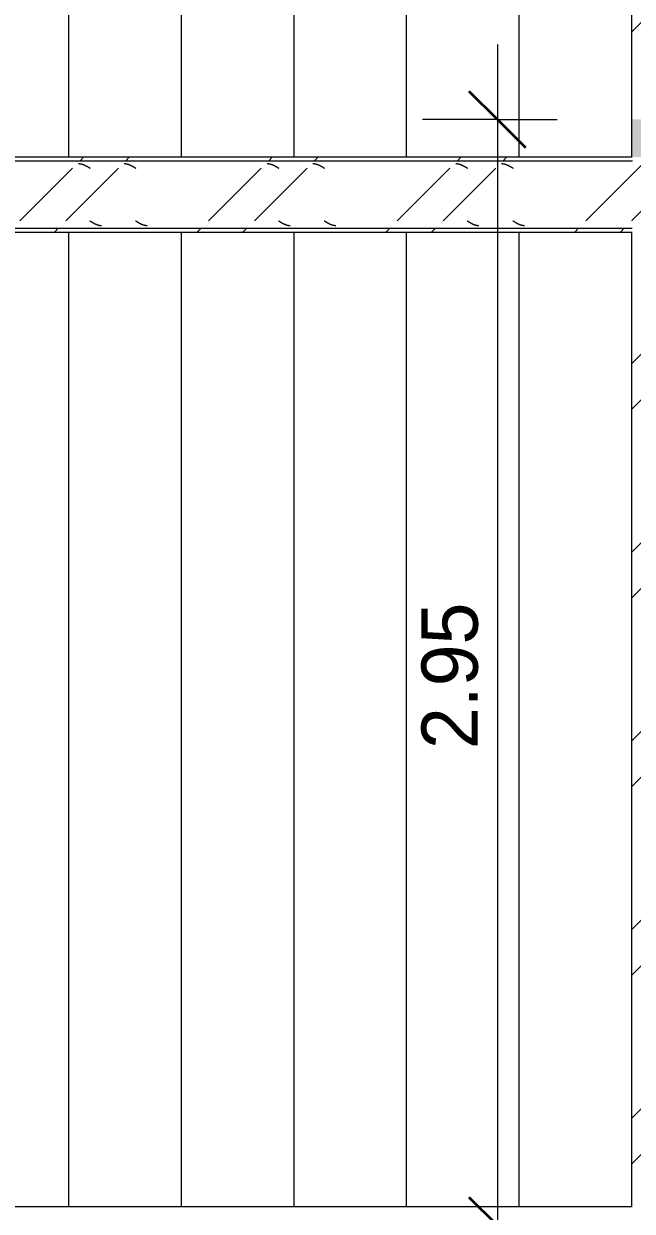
# Model space of a CAD drawing. Header units: centimetres. Extents: x 710 to 12582, y -437 to 1921.
# Drawn here: x 9842.8 to 10005, y 97.8 to 414.4 of the extents above; entities that cross this region are included whole.
import ezdxf

# ---------------------------------------------------------------- set-up
doc = ezdxf.new("R2010")
doc.units = ezdxf.units.CM
for name, color, linetype, lineweight in [('A-ANNO-DIMS', 7, 'Continuous', 9), ('A-ANNO-DIMS-100', 7, 'Continuous', 9), ('A-FLOR-PATT', 7, 'Continuous', 35), ('A-WALL', 7, 'Continuous', 9), ('A-WALL-PATT', 7, 'Continuous', 35), ('S-BEAM', 7, 'Continuous', 9), ('S-COLS', 7, 'Continuous', 9)]:
    doc.layers.add(name, color=color, linetype=linetype, lineweight=lineweight)
doc.styles.add('Century Gothic_1', font='GOTHIC.TTF', dxfattribs={"height": 15})
doc.dimstyles.new('FCA_N_Cotas_E100', dxfattribs={"dimscale": 30.48, "dimtxt": 15.662524, "dimasz": 0.492126, "dimexe": 0.656168, "dimexo": 0.656168, "dimgap": 0.032808, "dimtad": 1, "dimlfac": 0.01, "dimrnd": 0.01, "dimzin": 0, "dimdsep": 46, "dimtxsty": 'Century Gothic_1', "dimblk1": 'OBLIQUE', "dimblk2": 'OBLIQUE', "dimsah": 1, "dimcen": 0.09, "dimdle": 0.656168, "dimazin": 2, "dimtfac": 1, "dimtdec": 4, "dimtix": 1, "dimtmove": 0, "dimatfit": 3, "dimfxl": 1, "dimtvp": 1, "dimtolj": 1, "dimtzin": 0, "dimarcsym": 2})
pattern_1 = [(45, (-4995.467, 712), (-25.14472, 25.14472), []), (45, (-4995.467, 750.1), (-25.14472, 25.14472), [])]

# ---------------------------------------------------------------- blocks, each defined once
blk = doc.blocks.new('UC-Perfil universal-Pilar - 200 x 200-1745402-Sección 5')
at = {"layer": 'S-COLS', "true_color": 0xc0c0c0}
h = blk.add_hatch(dxfattribs=at)
h.set_pattern_fill('FP_11', color=9, style=0, pattern_type=2)
h.set_pattern_definition(pattern_1)
h.paths.add_polyline_path([(-9805.3, 94), (-9805.3, 378.86), (-9810.3, 378.86), (-9810.3, 377.86), (-9812.82, 377.86), (-9814.22, 377.28), (-9814.8, 375.88), (-9814.8, 361.84), (-9814.22, 360.44), (-9812.82, 359.86), (-9810.3, 359.86), (-9810.3, 358.86), (-9820.3, 358.86), (-9820.3, 359.86), (-9817.78, 359.86), (-9816.38, 360.44), (-9815.8, 361.84), (-9815.8, 375.88), (-9816.38, 377.28), (-9817.78, 377.86), (-9820.3, 377.86), (-9820.3, 378.86), (-9825.3, 378.86), (-9825.3, 94)])
h.paths.add_polyline_path([(-9805.3, 388.86), (-9805.3, 882.3), (-9825.3, 882.3), (-9825.3, 388.86), (-9815.92, 388.86)])
h.paths.add_polyline_path([(-9825.3, 910.84), (-9805.3, 910.84), (-9805.3, 933.53), (-9825.3, 933.53)])
blk = doc.blocks.new('FP_21-Sección 5')
at = {"layer": 'S-BEAM', "color": 9, "true_color": 0xc0c0c0}
for p, q in [((-9972.88, 377.11), (-9972.83, 377.11)), ((-9972.83, 377.11), (-9972.78, 377.1)), ((-9972.78, 377.1), (-9972.73, 377.1)), ((-9972.73, 377.1), (-9972.68, 377.1)), ((-9972.68, 377.1), (-9972.64, 377.09)), ((-9972.64, 377.09), (-9972.59, 377.09)), ((-9972.59, 377.09), (-9972.54, 377.08)), ((-9972.54, 377.08), (-9972.49, 377.08)), ((-9972.49, 377.08), (-9972.44, 377.07)), ((-9972.44, 377.07), (-9972.39, 377.06)), ((-9972.39, 377.06), (-9972.34, 377.05)), ((-9972.34, 377.05), (-9972.3, 377.05)), ((-9972.3, 377.05), (-9972.25, 377.04)), ((-9972.25, 377.04), (-9972.2, 377.03)), ((-9972.2, 377.03), (-9972.15, 377.01)), ((-9972.15, 377.01), (-9972.1, 377)), ((-9972.1, 377), (-9972.05, 376.99)), ((-9972.05, 376.99), (-9972, 376.98)), ((-9972, 376.98), (-9971.96, 376.96)), ((-9971.96, 376.96), (-9971.91, 376.95)), ((-9971.91, 376.95), (-9971.86, 376.93)), ((-9971.86, 376.93), (-9971.81, 376.92)), ((-9971.81, 376.92), (-9971.76, 376.9)), ((-9971.76, 376.9), (-9971.71, 376.88)), ((-9971.71, 376.88), (-9971.66, 376.87)), ((-9971.66, 376.87), (-9971.62, 376.85)), ((-9971.62, 376.85), (-9971.57, 376.83)), ((-9971.57, 376.83), (-9971.52, 376.81)), ((-9971.52, 376.81), (-9971.47, 376.79)), ((-9971.47, 376.79), (-9971.42, 376.77)), ((-9971.42, 376.77), (-9971.37, 376.75)), ((-9971.37, 376.75), (-9971.32, 376.73)), ((-9971.32, 376.73), (-9971.28, 376.7)), ((-9971.28, 376.7), (-9971.23, 376.68)), ((-9971.23, 376.68), (-9971.18, 376.66)), ((-9960.69, 377.11), (-9960.64, 377.11)), ((-9960.64, 377.11), (-9960.59, 377.1)), ((-9960.59, 377.1), (-9960.54, 377.1)), ((-9960.54, 377.1), (-9960.5, 377.1)), ((-9960.5, 377.1), (-9960.45, 377.09)), ((-9960.45, 377.09), (-9960.4, 377.09)), ((-9960.4, 377.09), (-9960.35, 377.08)), ((-9960.35, 377.08), (-9960.3, 377.08)), ((-9960.3, 377.08), (-9960.25, 377.07)), ((-9960.25, 377.07), (-9960.2, 377.06)), ((-9960.2, 377.06), (-9960.16, 377.05)), ((-9960.16, 377.05), (-9960.11, 377.05)), ((-9960.11, 377.05), (-9960.06, 377.04)), ((-9960.06, 377.04), (-9960.01, 377.03)), ((-9960.01, 377.03), (-9959.96, 377.01)), ((-9959.96, 377.01), (-9959.91, 377)), ((-9959.91, 377), (-9959.86, 376.99)), ((-9959.86, 376.99), (-9959.82, 376.98)), ((-9959.82, 376.98), (-9959.77, 376.96)), ((-9959.77, 376.96), (-9959.72, 376.95)), ((-9959.72, 376.95), (-9959.67, 376.93)), ((-9959.67, 376.93), (-9959.62, 376.92)), ((-9959.62, 376.92), (-9959.57, 376.9)), ((-9959.57, 376.9), (-9959.52, 376.88)), ((-9959.52, 376.88), (-9959.47, 376.87)), ((-9959.47, 376.87), (-9959.43, 376.85)), ((-9959.43, 376.85), (-9959.38, 376.83)), ((-9959.38, 376.83), (-9959.33, 376.81)), ((-9959.33, 376.81), (-9959.28, 376.79)), ((-9959.28, 376.79), (-9959.23, 376.77)), ((-9959.23, 376.77), (-9959.18, 376.75)), ((-9959.18, 376.75), (-9959.13, 376.73)), ((-9959.13, 376.73), (-9959.09, 376.7)), ((-9959.09, 376.7), (-9959.04, 376.68)), ((-9959.04, 376.68), (-9958.99, 376.66)), ((-9922.59, 377.11), (-9922.54, 377.11)), ((-9922.54, 377.11), (-9922.49, 377.1)), ((-9922.49, 377.1), (-9922.44, 377.1)), ((-9922.44, 377.1), (-9922.4, 377.1)), ((-9922.4, 377.1), (-9922.35, 377.09)), ((-9922.35, 377.09), (-9922.3, 377.09)), ((-9922.3, 377.09), (-9922.25, 377.08)), ((-9922.25, 377.08), (-9922.2, 377.08)), ((-9922.2, 377.08), (-9922.15, 377.07)), ((-9922.15, 377.07), (-9922.1, 377.06)), ((-9922.1, 377.06), (-9922.06, 377.05)), ((-9922.06, 377.05), (-9922.01, 377.05)), ((-9922.01, 377.05), (-9921.96, 377.04)), ((-9921.96, 377.04), (-9921.91, 377.03)), ((-9921.91, 377.03), (-9921.86, 377.01)), ((-9921.86, 377.01), (-9921.81, 377)), ((-9921.81, 377), (-9921.76, 376.99)), ((-9921.76, 376.99), (-9921.72, 376.98)), ((-9921.72, 376.98), (-9921.67, 376.96)), ((-9921.67, 376.96), (-9921.62, 376.95)), ((-9921.62, 376.95), (-9921.57, 376.93)), ((-9921.57, 376.93), (-9921.52, 376.92)), ((-9921.52, 376.92), (-9921.47, 376.9)), ((-9921.47, 376.9), (-9921.42, 376.88)), ((-9921.42, 376.88), (-9921.37, 376.87)), ((-9921.37, 376.87), (-9921.33, 376.85)), ((-9921.33, 376.85), (-9921.28, 376.83)), ((-9921.28, 376.83), (-9921.23, 376.81)), ((-9921.23, 376.81), (-9921.18, 376.79)), ((-9921.18, 376.79), (-9921.13, 376.77)), ((-9921.13, 376.77), (-9921.08, 376.75)), ((-9921.08, 376.75), (-9921.03, 376.73)), ((-9921.03, 376.73), (-9920.99, 376.7)), ((-9920.99, 376.7), (-9920.94, 376.68)), ((-9920.94, 376.68), (-9920.89, 376.66)), ((-9910.4, 377.11), (-9910.35, 377.11)), ((-9910.35, 377.11), (-9910.3, 377.1)), ((-9910.3, 377.1), (-9910.25, 377.1)), ((-9910.25, 377.1), (-9910.21, 377.1)), ((-9910.21, 377.1), (-9910.16, 377.09)), ((-9910.16, 377.09), (-9910.11, 377.09)), ((-9910.11, 377.09), (-9910.06, 377.08)), ((-9910.06, 377.08), (-9910.01, 377.08)), ((-9910.01, 377.08), (-9909.96, 377.07)), ((-9909.96, 377.07), (-9909.91, 377.06)), ((-9909.91, 377.06), (-9909.87, 377.05)), ((-9909.87, 377.05), (-9909.82, 377.05)), ((-9909.82, 377.05), (-9909.77, 377.04)), ((-9909.77, 377.04), (-9909.72, 377.03)), ((-9909.72, 377.03), (-9909.67, 377.01)), ((-9909.67, 377.01), (-9909.62, 377)), ((-9909.62, 377), (-9909.57, 376.99)), ((-9909.57, 376.99), (-9909.53, 376.98)), ((-9909.53, 376.98), (-9909.48, 376.96)), ((-9909.48, 376.96), (-9909.43, 376.95)), ((-9909.43, 376.95), (-9909.38, 376.93)), ((-9909.38, 376.93), (-9909.33, 376.92)), ((-9909.33, 376.92), (-9909.28, 376.9)), ((-9909.28, 376.9), (-9909.23, 376.88)), ((-9909.23, 376.88), (-9909.19, 376.87)), ((-9909.19, 376.87), (-9909.14, 376.85)), ((-9909.14, 376.85), (-9909.09, 376.83)), ((-9909.09, 376.83), (-9909.04, 376.81)), ((-9909.04, 376.81), (-9908.99, 376.79)), ((-9908.99, 376.79), (-9908.94, 376.77)), ((-9908.94, 376.77), (-9908.89, 376.75)), ((-9908.89, 376.75), (-9908.85, 376.73)), ((-9908.85, 376.73), (-9908.8, 376.7)), ((-9908.8, 376.7), (-9908.75, 376.68)), ((-9908.75, 376.68), (-9908.7, 376.66)), ((-9872.3, 377.11), (-9872.25, 377.11)), ((-9872.25, 377.11), (-9872.2, 377.1)), ((-9872.2, 377.1), (-9872.15, 377.1)), ((-9872.15, 377.1), (-9872.11, 377.1)), ((-9872.11, 377.1), (-9872.06, 377.09)), ((-9872.06, 377.09), (-9872.01, 377.09)), ((-9872.01, 377.09), (-9871.96, 377.08)), ((-9871.96, 377.08), (-9871.91, 377.08)), ((-9871.91, 377.08), (-9871.86, 377.07)), ((-9871.86, 377.07), (-9871.81, 377.06)), ((-9871.81, 377.06), (-9871.77, 377.05)), ((-9871.77, 377.05), (-9871.72, 377.05)), ((-9871.72, 377.05), (-9871.67, 377.04)), ((-9871.67, 377.04), (-9871.62, 377.03)), ((-9871.62, 377.03), (-9871.57, 377.01)), ((-9871.57, 377.01), (-9871.52, 377)), ((-9871.52, 377), (-9871.47, 376.99)), ((-9871.47, 376.99), (-9871.43, 376.98)), ((-9871.43, 376.98), (-9871.38, 376.96)), ((-9871.38, 376.96), (-9871.33, 376.95)), ((-9871.33, 376.95), (-9871.28, 376.93)), ((-9871.28, 376.93), (-9871.23, 376.92)), ((-9871.23, 376.92), (-9871.18, 376.9)), ((-9871.18, 376.9), (-9871.13, 376.88)), ((-9871.13, 376.88), (-9871.09, 376.87)), ((-9871.09, 376.87), (-9871.04, 376.85)), ((-9871.04, 376.85), (-9870.99, 376.83)), ((-9870.99, 376.83), (-9870.94, 376.81)), ((-9870.94, 376.81), (-9870.89, 376.79)), ((-9870.89, 376.79), (-9870.84, 376.77)), ((-9870.84, 376.77), (-9870.79, 376.75)), ((-9870.79, 376.75), (-9870.75, 376.73)), ((-9870.75, 376.73), (-9870.7, 376.7)), ((-9870.7, 376.7), (-9870.65, 376.68)), ((-9870.65, 376.68), (-9870.6, 376.66)), ((-9860.11, 377.11), (-9860.06, 377.11)), ((-9860.06, 377.11), (-9860.01, 377.1)), ((-9860.01, 377.1), (-9859.97, 377.1)), ((-9859.97, 377.1), (-9859.92, 377.1)), ((-9859.92, 377.1), (-9859.87, 377.09)), ((-9859.87, 377.09), (-9859.82, 377.09)), ((-9859.82, 377.09), (-9859.77, 377.08)), ((-9859.77, 377.08), (-9859.72, 377.08)), ((-9859.72, 377.08), (-9859.67, 377.07)), ((-9859.67, 377.07), (-9859.62, 377.06)), ((-9859.62, 377.06), (-9859.58, 377.05)), ((-9859.58, 377.05), (-9859.53, 377.05)), ((-9859.53, 377.05), (-9859.48, 377.04)), ((-9859.48, 377.04), (-9859.43, 377.03)), ((-9859.43, 377.03), (-9859.38, 377.01)), ((-9859.38, 377.01), (-9859.33, 377)), ((-9859.33, 377), (-9859.28, 376.99)), ((-9859.28, 376.99), (-9859.24, 376.98)), ((-9859.24, 376.98), (-9859.19, 376.96)), ((-9859.19, 376.96), (-9859.14, 376.95)), ((-9859.14, 376.95), (-9859.09, 376.93)), ((-9859.09, 376.93), (-9859.04, 376.92)), ((-9859.04, 376.92), (-9858.99, 376.9)), ((-9858.99, 376.9), (-9858.94, 376.88)), ((-9858.94, 376.88), (-9858.9, 376.87)), ((-9858.9, 376.87), (-9858.85, 376.85)), ((-9858.85, 376.85), (-9858.8, 376.83)), ((-9858.8, 376.83), (-9858.75, 376.81)), ((-9858.75, 376.81), (-9858.7, 376.79)), ((-9858.7, 376.79), (-9858.65, 376.77)), ((-9858.65, 376.77), (-9858.6, 376.75)), ((-9858.6, 376.75), (-9858.56, 376.73)), ((-9858.56, 376.73), (-9858.51, 376.7)), ((-9858.51, 376.7), (-9858.46, 376.68)), ((-9858.46, 376.68), (-9858.41, 376.66)), ((-9971.18, 376.66), (-9971.13, 376.63)), ((-9971.13, 376.63), (-9971.08, 376.61)), ((-9971.08, 376.61), (-9971.03, 376.59)), ((-9971.03, 376.59), (-9970.98, 376.56)), ((-9970.98, 376.56), (-9970.94, 376.54)), ((-9970.94, 376.54), (-9970.89, 376.51)), ((-9970.89, 376.51), (-9970.84, 376.48)), ((-9970.84, 376.48), (-9970.79, 376.46)), ((-9970.79, 376.46), (-9970.74, 376.43)), ((-9970.74, 376.43), (-9970.69, 376.4)), ((-9970.69, 376.4), (-9970.64, 376.38)), ((-9970.64, 376.38), (-9970.6, 376.35)), ((-9970.6, 376.35), (-9970.55, 376.32)), ((-9970.55, 376.32), (-9970.5, 376.29)), ((-9970.5, 376.29), (-9970.45, 376.26)), ((-9970.45, 376.26), (-9970.4, 376.24)), ((-9970.4, 376.24), (-9970.35, 376.21)), ((-9970.35, 376.21), (-9970.3, 376.18)), ((-9970.3, 376.18), (-9970.26, 376.15)), ((-9970.26, 376.15), (-9970.21, 376.12)), ((-9970.21, 376.12), (-9970.16, 376.09)), ((-9970.16, 376.09), (-9970.11, 376.06)), ((-9970.11, 376.06), (-9970.06, 376.03)), ((-9970.06, 376.03), (-9970.01, 376)), ((-9970.01, 376), (-9969.96, 375.97)), ((-9969.96, 375.97), (-9969.91, 375.94)), ((-9969.91, 375.94), (-9969.87, 375.91)), ((-9969.87, 375.91), (-9969.82, 375.88)), ((-9958.99, 376.66), (-9958.94, 376.63)), ((-9958.94, 376.63), (-9958.89, 376.61)), ((-9958.89, 376.61), (-9958.84, 376.59)), ((-9958.84, 376.59), (-9958.79, 376.56)), ((-9958.79, 376.56), (-9958.75, 376.54)), ((-9958.75, 376.54), (-9958.7, 376.51)), ((-9958.7, 376.51), (-9958.65, 376.48)), ((-9958.65, 376.48), (-9958.6, 376.46)), ((-9958.6, 376.46), (-9958.55, 376.43)), ((-9958.55, 376.43), (-9958.5, 376.4)), ((-9958.5, 376.4), (-9958.45, 376.38)), ((-9958.45, 376.38), (-9958.41, 376.35)), ((-9958.41, 376.35), (-9958.36, 376.32)), ((-9958.36, 376.32), (-9958.31, 376.29)), ((-9958.31, 376.29), (-9958.26, 376.26)), ((-9958.26, 376.26), (-9958.21, 376.24)), ((-9958.21, 376.24), (-9958.16, 376.21)), ((-9958.16, 376.21), (-9958.11, 376.18)), ((-9958.11, 376.18), (-9958.07, 376.15)), ((-9958.07, 376.15), (-9958.02, 376.12)), ((-9958.02, 376.12), (-9957.97, 376.09)), ((-9957.97, 376.09), (-9957.92, 376.06)), ((-9957.92, 376.06), (-9957.87, 376.03)), ((-9957.87, 376.03), (-9957.82, 376)), ((-9957.82, 376), (-9957.77, 375.97)), ((-9957.77, 375.97), (-9957.73, 375.94)), ((-9957.73, 375.94), (-9957.68, 375.91)), ((-9957.68, 375.91), (-9957.63, 375.88)), ((-9920.89, 376.66), (-9920.84, 376.63)), ((-9920.84, 376.63), (-9920.79, 376.61)), ((-9920.79, 376.61), (-9920.74, 376.59)), ((-9920.74, 376.59), (-9920.69, 376.56)), ((-9920.69, 376.56), (-9920.65, 376.54)), ((-9920.65, 376.54), (-9920.6, 376.51)), ((-9920.6, 376.51), (-9920.55, 376.48)), ((-9920.55, 376.48), (-9920.5, 376.46)), ((-9920.5, 376.46), (-9920.45, 376.43)), ((-9920.45, 376.43), (-9920.4, 376.4)), ((-9920.4, 376.4), (-9920.35, 376.38)), ((-9920.35, 376.38), (-9920.31, 376.35)), ((-9920.31, 376.35), (-9920.26, 376.32)), ((-9920.26, 376.32), (-9920.21, 376.29)), ((-9920.21, 376.29), (-9920.16, 376.26)), ((-9920.16, 376.26), (-9920.11, 376.24)), ((-9920.11, 376.24), (-9920.06, 376.21)), ((-9920.06, 376.21), (-9920.01, 376.18)), ((-9920.01, 376.18), (-9919.97, 376.15)), ((-9919.97, 376.15), (-9919.92, 376.12)), ((-9919.92, 376.12), (-9919.87, 376.09)), ((-9919.87, 376.09), (-9919.82, 376.06)), ((-9919.82, 376.06), (-9919.77, 376.03)), ((-9919.77, 376.03), (-9919.72, 376)), ((-9919.72, 376), (-9919.67, 375.97)), ((-9919.67, 375.97), (-9919.63, 375.94)), ((-9919.63, 375.94), (-9919.58, 375.91)), ((-9919.58, 375.91), (-9919.53, 375.88)), ((-9908.7, 376.66), (-9908.65, 376.63)), ((-9908.65, 376.63), (-9908.6, 376.61)), ((-9908.6, 376.61), (-9908.55, 376.59)), ((-9908.55, 376.59), (-9908.51, 376.56)), ((-9908.51, 376.56), (-9908.46, 376.54)), ((-9908.46, 376.54), (-9908.41, 376.51)), ((-9908.41, 376.51), (-9908.36, 376.48)), ((-9908.36, 376.48), (-9908.31, 376.46)), ((-9908.31, 376.46), (-9908.26, 376.43)), ((-9908.26, 376.43), (-9908.21, 376.4)), ((-9908.21, 376.4), (-9908.16, 376.38)), ((-9908.16, 376.38), (-9908.12, 376.35)), ((-9908.12, 376.35), (-9908.07, 376.32)), ((-9908.07, 376.32), (-9908.02, 376.29)), ((-9908.02, 376.29), (-9907.97, 376.26)), ((-9907.97, 376.26), (-9907.92, 376.24)), ((-9907.92, 376.24), (-9907.87, 376.21)), ((-9907.87, 376.21), (-9907.82, 376.18)), ((-9907.82, 376.18), (-9907.78, 376.15)), ((-9907.78, 376.15), (-9907.73, 376.12)), ((-9907.73, 376.12), (-9907.68, 376.09)), ((-9907.68, 376.09), (-9907.63, 376.06)), ((-9907.63, 376.06), (-9907.58, 376.03)), ((-9907.58, 376.03), (-9907.53, 376)), ((-9907.53, 376), (-9907.48, 375.97)), ((-9907.48, 375.97), (-9907.44, 375.94)), ((-9907.44, 375.94), (-9907.39, 375.91)), ((-9907.39, 375.91), (-9907.34, 375.88)), ((-9870.6, 376.66), (-9870.55, 376.63)), ((-9870.55, 376.63), (-9870.5, 376.61)), ((-9870.5, 376.61), (-9870.45, 376.59)), ((-9870.45, 376.59), (-9870.41, 376.56)), ((-9870.41, 376.56), (-9870.36, 376.54)), ((-9870.36, 376.54), (-9870.31, 376.51)), ((-9870.31, 376.51), (-9870.26, 376.48)), ((-9870.26, 376.48), (-9870.21, 376.46)), ((-9870.21, 376.46), (-9870.16, 376.43)), ((-9870.16, 376.43), (-9870.11, 376.4)), ((-9870.11, 376.4), (-9870.06, 376.38)), ((-9870.06, 376.38), (-9870.02, 376.35)), ((-9870.02, 376.35), (-9869.97, 376.32)), ((-9869.97, 376.32), (-9869.92, 376.29)), ((-9869.92, 376.29), (-9869.87, 376.26)), ((-9869.87, 376.26), (-9869.82, 376.24)), ((-9869.82, 376.24), (-9869.77, 376.21)), ((-9869.77, 376.21), (-9869.72, 376.18)), ((-9869.72, 376.18), (-9869.68, 376.15)), ((-9869.68, 376.15), (-9869.63, 376.12)), ((-9869.63, 376.12), (-9869.58, 376.09)), ((-9869.58, 376.09), (-9869.53, 376.06)), ((-9869.53, 376.06), (-9869.48, 376.03)), ((-9869.48, 376.03), (-9869.43, 376)), ((-9869.43, 376), (-9869.38, 375.97)), ((-9869.38, 375.97), (-9869.34, 375.94)), ((-9869.34, 375.94), (-9869.29, 375.91)), ((-9869.29, 375.91), (-9869.24, 375.88)), ((-9858.41, 376.66), (-9858.36, 376.63)), ((-9858.36, 376.63), (-9858.31, 376.61)), ((-9858.31, 376.61), (-9858.26, 376.59)), ((-9858.26, 376.59), (-9858.22, 376.56)), ((-9858.22, 376.56), (-9858.17, 376.54)), ((-9858.17, 376.54), (-9858.12, 376.51)), ((-9858.12, 376.51), (-9858.07, 376.48)), ((-9858.07, 376.48), (-9858.02, 376.46)), ((-9858.02, 376.46), (-9857.97, 376.43)), ((-9857.97, 376.43), (-9857.92, 376.4)), ((-9857.92, 376.4), (-9857.88, 376.38)), ((-9857.88, 376.38), (-9857.83, 376.35)), ((-9857.83, 376.35), (-9857.78, 376.32)), ((-9857.78, 376.32), (-9857.73, 376.29)), ((-9857.73, 376.29), (-9857.68, 376.26)), ((-9857.68, 376.26), (-9857.63, 376.24)), ((-9857.63, 376.24), (-9857.58, 376.21)), ((-9857.58, 376.21), (-9857.54, 376.18)), ((-9857.54, 376.18), (-9857.49, 376.15)), ((-9857.49, 376.15), (-9857.44, 376.12)), ((-9857.44, 376.12), (-9857.39, 376.09)), ((-9857.39, 376.09), (-9857.34, 376.06)), ((-9857.34, 376.06), (-9857.29, 376.03)), ((-9857.29, 376.03), (-9857.24, 376)), ((-9857.24, 376), (-9857.2, 375.97)), ((-9857.2, 375.97), (-9857.15, 375.94)), ((-9857.15, 375.94), (-9857.1, 375.91)), ((-9857.1, 375.91), (-9857.05, 375.88))]:
    blk.add_line(p, q, dxfattribs=at)
blk = doc.blocks.new('FP_22-Sección 5')
at = {"layer": 'S-BEAM', "color": 9, "true_color": 0xc0c0c0}
for p, q in [((-9969.86, 361.84), (-9969.81, 361.81)), ((-9969.81, 361.81), (-9969.76, 361.78)), ((-9969.76, 361.78), (-9969.71, 361.75)), ((-9969.71, 361.75), (-9969.66, 361.72)), ((-9969.66, 361.72), (-9969.61, 361.69)), ((-9969.61, 361.69), (-9969.56, 361.66)), ((-9969.56, 361.66), (-9969.52, 361.63)), ((-9969.52, 361.63), (-9969.47, 361.6)), ((-9969.47, 361.6), (-9969.42, 361.57)), ((-9969.42, 361.57), (-9969.37, 361.54)), ((-9969.37, 361.54), (-9969.32, 361.51)), ((-9969.32, 361.51), (-9969.27, 361.48)), ((-9969.27, 361.48), (-9969.22, 361.45)), ((-9969.22, 361.45), (-9969.17, 361.42)), ((-9969.17, 361.42), (-9969.13, 361.4)), ((-9969.13, 361.4), (-9969.08, 361.37)), ((-9969.08, 361.37), (-9969.03, 361.34)), ((-9969.03, 361.34), (-9968.98, 361.31)), ((-9968.98, 361.31), (-9968.93, 361.29)), ((-9968.93, 361.29), (-9968.88, 361.26)), ((-9968.88, 361.26), (-9968.83, 361.23)), ((-9968.83, 361.23), (-9968.79, 361.21)), ((-9968.79, 361.21), (-9968.74, 361.18)), ((-9968.74, 361.18), (-9968.69, 361.16)), ((-9968.69, 361.16), (-9968.64, 361.13)), ((-9968.64, 361.13), (-9968.59, 361.11)), ((-9968.59, 361.11), (-9968.54, 361.08)), ((-9968.54, 361.08), (-9968.49, 361.06)), ((-9968.49, 361.06), (-9968.45, 361.04)), ((-9968.45, 361.04), (-9968.4, 361.01)), ((-9968.4, 361.01), (-9968.35, 360.99)), ((-9968.35, 360.99), (-9968.3, 360.97)), ((-9968.3, 360.97), (-9968.25, 360.95)), ((-9968.25, 360.95), (-9968.2, 360.93)), ((-9968.2, 360.93), (-9968.15, 360.91)), ((-9968.15, 360.91), (-9968.11, 360.89)), ((-9968.11, 360.89), (-9968.06, 360.87)), ((-9968.06, 360.87), (-9968.01, 360.85)), ((-9968.01, 360.85), (-9967.96, 360.83)), ((-9957.67, 361.84), (-9957.62, 361.81)), ((-9957.62, 361.81), (-9957.57, 361.78)), ((-9957.57, 361.78), (-9957.52, 361.75)), ((-9957.52, 361.75), (-9957.47, 361.72)), ((-9957.47, 361.72), (-9957.42, 361.69)), ((-9957.42, 361.69), (-9957.37, 361.66)), ((-9957.37, 361.66), (-9957.33, 361.63)), ((-9957.33, 361.63), (-9957.28, 361.6)), ((-9957.28, 361.6), (-9957.23, 361.57)), ((-9957.23, 361.57), (-9957.18, 361.54)), ((-9957.18, 361.54), (-9957.13, 361.51)), ((-9957.13, 361.51), (-9957.08, 361.48)), ((-9957.08, 361.48), (-9957.03, 361.45)), ((-9957.03, 361.45), (-9956.99, 361.42)), ((-9956.99, 361.42), (-9956.94, 361.4)), ((-9956.94, 361.4), (-9956.89, 361.37)), ((-9956.89, 361.37), (-9956.84, 361.34)), ((-9956.84, 361.34), (-9956.79, 361.31)), ((-9956.79, 361.31), (-9956.74, 361.29)), ((-9956.74, 361.29), (-9956.69, 361.26)), ((-9956.69, 361.26), (-9956.65, 361.23)), ((-9956.65, 361.23), (-9956.6, 361.21)), ((-9956.6, 361.21), (-9956.55, 361.18)), ((-9956.55, 361.18), (-9956.5, 361.16)), ((-9956.5, 361.16), (-9956.45, 361.13)), ((-9956.45, 361.13), (-9956.4, 361.11)), ((-9956.4, 361.11), (-9956.35, 361.08)), ((-9956.35, 361.08), (-9956.31, 361.06)), ((-9956.31, 361.06), (-9956.26, 361.04)), ((-9956.26, 361.04), (-9956.21, 361.01)), ((-9956.21, 361.01), (-9956.16, 360.99)), ((-9956.16, 360.99), (-9956.11, 360.97)), ((-9956.11, 360.97), (-9956.06, 360.95)), ((-9956.06, 360.95), (-9956.01, 360.93)), ((-9956.01, 360.93), (-9955.96, 360.91)), ((-9955.96, 360.91), (-9955.92, 360.89)), ((-9955.92, 360.89), (-9955.87, 360.87)), ((-9955.87, 360.87), (-9955.82, 360.85)), ((-9955.82, 360.85), (-9955.77, 360.83)), ((-9919.57, 361.84), (-9919.52, 361.81)), ((-9919.52, 361.81), (-9919.47, 361.78)), ((-9919.47, 361.78), (-9919.42, 361.75)), ((-9919.42, 361.75), (-9919.37, 361.72)), ((-9919.37, 361.72), (-9919.32, 361.69)), ((-9919.32, 361.69), (-9919.27, 361.66)), ((-9919.27, 361.66), (-9919.23, 361.63)), ((-9919.23, 361.63), (-9919.18, 361.6)), ((-9919.18, 361.6), (-9919.13, 361.57)), ((-9919.13, 361.57), (-9919.08, 361.54)), ((-9919.08, 361.54), (-9919.03, 361.51)), ((-9919.03, 361.51), (-9918.98, 361.48)), ((-9918.98, 361.48), (-9918.93, 361.45)), ((-9918.93, 361.45), (-9918.89, 361.42)), ((-9918.89, 361.42), (-9918.84, 361.4)), ((-9918.84, 361.4), (-9918.79, 361.37)), ((-9918.79, 361.37), (-9918.74, 361.34)), ((-9918.74, 361.34), (-9918.69, 361.31)), ((-9918.69, 361.31), (-9918.64, 361.29)), ((-9918.64, 361.29), (-9918.59, 361.26)), ((-9918.59, 361.26), (-9918.55, 361.23)), ((-9918.55, 361.23), (-9918.5, 361.21)), ((-9918.5, 361.21), (-9918.45, 361.18)), ((-9918.45, 361.18), (-9918.4, 361.16)), ((-9918.4, 361.16), (-9918.35, 361.13)), ((-9918.35, 361.13), (-9918.3, 361.11)), ((-9918.3, 361.11), (-9918.25, 361.08)), ((-9918.25, 361.08), (-9918.21, 361.06)), ((-9918.21, 361.06), (-9918.16, 361.04)), ((-9918.16, 361.04), (-9918.11, 361.01)), ((-9918.11, 361.01), (-9918.06, 360.99)), ((-9918.06, 360.99), (-9918.01, 360.97)), ((-9918.01, 360.97), (-9917.96, 360.95)), ((-9917.96, 360.95), (-9917.91, 360.93)), ((-9917.91, 360.93), (-9917.86, 360.91)), ((-9917.86, 360.91), (-9917.82, 360.89)), ((-9917.82, 360.89), (-9917.77, 360.87)), ((-9917.77, 360.87), (-9917.72, 360.85)), ((-9917.72, 360.85), (-9917.67, 360.83)), ((-9907.38, 361.84), (-9907.33, 361.81)), ((-9907.33, 361.81), (-9907.28, 361.78)), ((-9907.28, 361.78), (-9907.23, 361.75)), ((-9907.23, 361.75), (-9907.18, 361.72)), ((-9907.18, 361.72), (-9907.13, 361.69)), ((-9907.13, 361.69), (-9907.08, 361.66)), ((-9907.08, 361.66), (-9907.04, 361.63)), ((-9907.04, 361.63), (-9906.99, 361.6)), ((-9906.99, 361.6), (-9906.94, 361.57)), ((-9906.94, 361.57), (-9906.89, 361.54)), ((-9906.89, 361.54), (-9906.84, 361.51)), ((-9906.84, 361.51), (-9906.79, 361.48)), ((-9906.79, 361.48), (-9906.74, 361.45)), ((-9906.74, 361.45), (-9906.7, 361.42)), ((-9906.7, 361.42), (-9906.65, 361.4)), ((-9906.65, 361.4), (-9906.6, 361.37)), ((-9906.6, 361.37), (-9906.55, 361.34)), ((-9906.55, 361.34), (-9906.5, 361.31)), ((-9906.5, 361.31), (-9906.45, 361.29)), ((-9906.45, 361.29), (-9906.4, 361.26)), ((-9906.4, 361.26), (-9906.36, 361.23)), ((-9906.36, 361.23), (-9906.31, 361.21)), ((-9906.31, 361.21), (-9906.26, 361.18)), ((-9906.26, 361.18), (-9906.21, 361.16)), ((-9906.21, 361.16), (-9906.16, 361.13)), ((-9906.16, 361.13), (-9906.11, 361.11)), ((-9906.11, 361.11), (-9906.06, 361.08)), ((-9906.06, 361.08), (-9906.02, 361.06)), ((-9906.02, 361.06), (-9905.97, 361.04)), ((-9905.97, 361.04), (-9905.92, 361.01)), ((-9905.92, 361.01), (-9905.87, 360.99)), ((-9905.87, 360.99), (-9905.82, 360.97)), ((-9905.82, 360.97), (-9905.77, 360.95)), ((-9905.77, 360.95), (-9905.72, 360.93)), ((-9905.72, 360.93), (-9905.68, 360.91)), ((-9905.68, 360.91), (-9905.63, 360.89)), ((-9905.63, 360.89), (-9905.58, 360.87)), ((-9905.58, 360.87), (-9905.53, 360.85)), ((-9905.53, 360.85), (-9905.48, 360.83)), ((-9869.28, 361.84), (-9869.23, 361.81)), ((-9869.23, 361.81), (-9869.18, 361.78)), ((-9869.18, 361.78), (-9869.13, 361.75)), ((-9869.13, 361.75), (-9869.08, 361.72)), ((-9869.08, 361.72), (-9869.03, 361.69)), ((-9869.03, 361.69), (-9868.98, 361.66)), ((-9868.98, 361.66), (-9868.94, 361.63)), ((-9868.94, 361.63), (-9868.89, 361.6)), ((-9868.89, 361.6), (-9868.84, 361.57)), ((-9868.84, 361.57), (-9868.79, 361.54)), ((-9868.79, 361.54), (-9868.74, 361.51)), ((-9868.74, 361.51), (-9868.69, 361.48)), ((-9868.69, 361.48), (-9868.64, 361.45)), ((-9868.64, 361.45), (-9868.6, 361.42)), ((-9868.6, 361.42), (-9868.55, 361.4)), ((-9868.55, 361.4), (-9868.5, 361.37)), ((-9868.5, 361.37), (-9868.45, 361.34)), ((-9868.45, 361.34), (-9868.4, 361.31)), ((-9868.4, 361.31), (-9868.35, 361.29)), ((-9868.35, 361.29), (-9868.3, 361.26)), ((-9868.3, 361.26), (-9868.26, 361.23)), ((-9868.26, 361.23), (-9868.21, 361.21)), ((-9868.21, 361.21), (-9868.16, 361.18)), ((-9868.16, 361.18), (-9868.11, 361.16)), ((-9868.11, 361.16), (-9868.06, 361.13)), ((-9868.06, 361.13), (-9868.01, 361.11)), ((-9868.01, 361.11), (-9867.96, 361.08)), ((-9867.96, 361.08), (-9867.92, 361.06)), ((-9867.92, 361.06), (-9867.87, 361.04)), ((-9867.87, 361.04), (-9867.82, 361.01)), ((-9867.82, 361.01), (-9867.77, 360.99)), ((-9867.77, 360.99), (-9867.72, 360.97)), ((-9867.72, 360.97), (-9867.67, 360.95)), ((-9867.67, 360.95), (-9867.62, 360.93)), ((-9867.62, 360.93), (-9867.58, 360.91)), ((-9867.58, 360.91), (-9867.53, 360.89)), ((-9867.53, 360.89), (-9867.48, 360.87)), ((-9867.48, 360.87), (-9867.43, 360.85)), ((-9867.43, 360.85), (-9867.38, 360.83)), ((-9857.09, 361.84), (-9857.04, 361.81)), ((-9857.04, 361.81), (-9856.99, 361.78)), ((-9856.99, 361.78), (-9856.94, 361.75)), ((-9856.94, 361.75), (-9856.89, 361.72)), ((-9856.89, 361.72), (-9856.84, 361.69)), ((-9856.84, 361.69), (-9856.8, 361.66)), ((-9856.8, 361.66), (-9856.75, 361.63)), ((-9856.75, 361.63), (-9856.7, 361.6)), ((-9856.7, 361.6), (-9856.65, 361.57)), ((-9856.65, 361.57), (-9856.6, 361.54)), ((-9856.6, 361.54), (-9856.55, 361.51)), ((-9856.55, 361.51), (-9856.5, 361.48)), ((-9856.5, 361.48), (-9856.46, 361.45)), ((-9856.46, 361.45), (-9856.41, 361.42)), ((-9856.41, 361.42), (-9856.36, 361.4)), ((-9856.36, 361.4), (-9856.31, 361.37)), ((-9856.31, 361.37), (-9856.26, 361.34)), ((-9856.26, 361.34), (-9856.21, 361.31)), ((-9856.21, 361.31), (-9856.16, 361.29)), ((-9856.16, 361.29), (-9856.11, 361.26)), ((-9856.11, 361.26), (-9856.07, 361.23)), ((-9856.07, 361.23), (-9856.02, 361.21)), ((-9856.02, 361.21), (-9855.97, 361.18)), ((-9855.97, 361.18), (-9855.92, 361.16)), ((-9855.92, 361.16), (-9855.87, 361.13)), ((-9855.87, 361.13), (-9855.82, 361.11)), ((-9855.82, 361.11), (-9855.77, 361.08)), ((-9855.77, 361.08), (-9855.73, 361.06)), ((-9855.73, 361.06), (-9855.68, 361.04)), ((-9855.68, 361.04), (-9855.63, 361.01)), ((-9855.63, 361.01), (-9855.58, 360.99)), ((-9855.58, 360.99), (-9855.53, 360.97)), ((-9855.53, 360.97), (-9855.48, 360.95)), ((-9855.48, 360.95), (-9855.43, 360.93)), ((-9855.43, 360.93), (-9855.39, 360.91)), ((-9855.39, 360.91), (-9855.34, 360.89)), ((-9855.34, 360.89), (-9855.29, 360.87)), ((-9855.29, 360.87), (-9855.24, 360.85)), ((-9855.24, 360.85), (-9855.19, 360.83)), ((-9967.96, 360.83), (-9967.91, 360.82)), ((-9967.91, 360.82), (-9967.86, 360.8)), ((-9967.86, 360.8), (-9967.81, 360.79)), ((-9967.81, 360.79), (-9967.77, 360.77)), ((-9967.77, 360.77), (-9967.72, 360.76)), ((-9967.72, 360.76), (-9967.67, 360.74)), ((-9967.67, 360.74), (-9967.62, 360.73)), ((-9967.62, 360.73), (-9967.57, 360.72)), ((-9967.57, 360.72), (-9967.52, 360.7)), ((-9967.52, 360.7), (-9967.47, 360.69)), ((-9967.47, 360.69), (-9967.43, 360.68)), ((-9967.43, 360.68), (-9967.38, 360.67)), ((-9967.38, 360.67), (-9967.33, 360.66)), ((-9967.33, 360.66), (-9967.28, 360.65)), ((-9967.28, 360.65), (-9967.23, 360.65)), ((-9967.23, 360.65), (-9967.18, 360.64)), ((-9967.18, 360.64), (-9967.13, 360.63)), ((-9967.13, 360.63), (-9967.09, 360.63)), ((-9967.09, 360.63), (-9967.04, 360.62)), ((-9967.04, 360.62), (-9966.99, 360.62)), ((-9966.99, 360.62), (-9966.94, 360.62)), ((-9966.94, 360.62), (-9966.89, 360.61)), ((-9966.89, 360.61), (-9966.84, 360.61)), ((-9966.84, 360.61), (-9966.79, 360.61)), ((-9955.77, 360.83), (-9955.72, 360.82)), ((-9955.72, 360.82), (-9955.67, 360.8)), ((-9955.67, 360.8), (-9955.62, 360.79)), ((-9955.62, 360.79), (-9955.58, 360.77)), ((-9955.58, 360.77), (-9955.53, 360.76)), ((-9955.53, 360.76), (-9955.48, 360.74)), ((-9955.48, 360.74), (-9955.43, 360.73)), ((-9955.43, 360.73), (-9955.38, 360.72)), ((-9955.38, 360.72), (-9955.33, 360.7)), ((-9955.33, 360.7), (-9955.28, 360.69)), ((-9955.28, 360.69), (-9955.24, 360.68)), ((-9955.24, 360.68), (-9955.19, 360.67)), ((-9955.19, 360.67), (-9955.14, 360.66)), ((-9955.14, 360.66), (-9955.09, 360.65)), ((-9955.09, 360.65), (-9955.04, 360.65)), ((-9955.04, 360.65), (-9954.99, 360.64)), ((-9954.99, 360.64), (-9954.94, 360.63)), ((-9954.94, 360.63), (-9954.9, 360.63)), ((-9954.9, 360.63), (-9954.85, 360.62)), ((-9954.85, 360.62), (-9954.8, 360.62)), ((-9954.8, 360.62), (-9954.75, 360.62)), ((-9954.75, 360.62), (-9954.7, 360.61)), ((-9954.7, 360.61), (-9954.65, 360.61)), ((-9954.65, 360.61), (-9954.6, 360.61)), ((-9917.67, 360.83), (-9917.62, 360.82)), ((-9917.62, 360.82), (-9917.57, 360.8)), ((-9917.57, 360.8), (-9917.52, 360.79)), ((-9917.52, 360.79), (-9917.48, 360.77)), ((-9917.48, 360.77), (-9917.43, 360.76)), ((-9917.43, 360.76), (-9917.38, 360.74)), ((-9917.38, 360.74), (-9917.33, 360.73)), ((-9917.33, 360.73), (-9917.28, 360.72)), ((-9917.28, 360.72), (-9917.23, 360.7)), ((-9917.23, 360.7), (-9917.18, 360.69)), ((-9917.18, 360.69), (-9917.14, 360.68)), ((-9917.14, 360.68), (-9917.09, 360.67)), ((-9917.09, 360.67), (-9917.04, 360.66)), ((-9917.04, 360.66), (-9916.99, 360.65)), ((-9916.99, 360.65), (-9916.94, 360.65)), ((-9916.94, 360.65), (-9916.89, 360.64)), ((-9916.89, 360.64), (-9916.84, 360.63)), ((-9916.84, 360.63), (-9916.8, 360.63)), ((-9916.8, 360.63), (-9916.75, 360.62)), ((-9916.75, 360.62), (-9916.7, 360.62)), ((-9916.7, 360.62), (-9916.65, 360.62)), ((-9916.65, 360.62), (-9916.6, 360.61)), ((-9916.6, 360.61), (-9916.55, 360.61)), ((-9916.55, 360.61), (-9916.5, 360.61)), ((-9905.48, 360.83), (-9905.43, 360.82)), ((-9905.43, 360.82), (-9905.38, 360.8)), ((-9905.38, 360.8), (-9905.34, 360.79)), ((-9905.34, 360.79), (-9905.29, 360.77)), ((-9905.29, 360.77), (-9905.24, 360.76)), ((-9905.24, 360.76), (-9905.19, 360.74)), ((-9905.19, 360.74), (-9905.14, 360.73)), ((-9905.14, 360.73), (-9905.09, 360.72)), ((-9905.09, 360.72), (-9905.04, 360.7)), ((-9905.04, 360.7), (-9905, 360.69)), ((-9905, 360.69), (-9904.95, 360.68)), ((-9904.95, 360.68), (-9904.9, 360.67)), ((-9904.9, 360.67), (-9904.85, 360.66)), ((-9904.85, 360.66), (-9904.8, 360.65)), ((-9904.8, 360.65), (-9904.75, 360.65)), ((-9904.75, 360.65), (-9904.7, 360.64)), ((-9904.7, 360.64), (-9904.65, 360.63)), ((-9904.65, 360.63), (-9904.61, 360.63)), ((-9904.61, 360.63), (-9904.56, 360.62)), ((-9904.56, 360.62), (-9904.51, 360.62)), ((-9904.51, 360.62), (-9904.46, 360.62)), ((-9904.46, 360.62), (-9904.41, 360.61)), ((-9904.41, 360.61), (-9904.36, 360.61)), ((-9904.36, 360.61), (-9904.31, 360.61)), ((-9867.38, 360.83), (-9867.33, 360.82)), ((-9867.33, 360.82), (-9867.28, 360.8)), ((-9867.28, 360.8), (-9867.24, 360.79)), ((-9867.24, 360.79), (-9867.19, 360.77)), ((-9867.19, 360.77), (-9867.14, 360.76)), ((-9867.14, 360.76), (-9867.09, 360.74)), ((-9867.09, 360.74), (-9867.04, 360.73)), ((-9867.04, 360.73), (-9866.99, 360.72)), ((-9866.99, 360.72), (-9866.94, 360.7)), ((-9866.94, 360.7), (-9866.9, 360.69)), ((-9866.9, 360.69), (-9866.85, 360.68)), ((-9866.85, 360.68), (-9866.8, 360.67)), ((-9866.8, 360.67), (-9866.75, 360.66)), ((-9866.75, 360.66), (-9866.7, 360.65)), ((-9866.7, 360.65), (-9866.65, 360.65)), ((-9866.65, 360.65), (-9866.6, 360.64)), ((-9866.6, 360.64), (-9866.55, 360.63)), ((-9866.55, 360.63), (-9866.51, 360.63)), ((-9866.51, 360.63), (-9866.46, 360.62)), ((-9866.46, 360.62), (-9866.41, 360.62)), ((-9866.41, 360.62), (-9866.36, 360.62)), ((-9866.36, 360.62), (-9866.31, 360.61)), ((-9866.31, 360.61), (-9866.26, 360.61)), ((-9866.26, 360.61), (-9866.21, 360.61)), ((-9855.19, 360.83), (-9855.14, 360.82)), ((-9855.14, 360.82), (-9855.09, 360.8)), ((-9855.09, 360.8), (-9855.05, 360.79)), ((-9855.05, 360.79), (-9855, 360.77)), ((-9855, 360.77), (-9854.95, 360.76)), ((-9854.95, 360.76), (-9854.9, 360.74)), ((-9854.9, 360.74), (-9854.85, 360.73)), ((-9854.85, 360.73), (-9854.8, 360.72)), ((-9854.8, 360.72), (-9854.75, 360.7)), ((-9854.75, 360.7), (-9854.71, 360.69)), ((-9854.71, 360.69), (-9854.66, 360.68)), ((-9854.66, 360.68), (-9854.61, 360.67)), ((-9854.61, 360.67), (-9854.56, 360.66)), ((-9854.56, 360.66), (-9854.51, 360.65)), ((-9854.51, 360.65), (-9854.46, 360.65)), ((-9854.46, 360.65), (-9854.41, 360.64)), ((-9854.41, 360.64), (-9854.37, 360.63)), ((-9854.37, 360.63), (-9854.32, 360.63)), ((-9854.32, 360.63), (-9854.27, 360.62)), ((-9854.27, 360.62), (-9854.22, 360.62)), ((-9854.22, 360.62), (-9854.17, 360.62)), ((-9854.17, 360.62), (-9854.12, 360.61)), ((-9854.12, 360.61), (-9854.07, 360.61)), ((-9854.07, 360.61), (-9854.03, 360.61))]:
    blk.add_line(p, q, dxfattribs=at)
blk = doc.blocks.new('M_W Shapes - 150 x 200-1740618-Sección 5')
at = {"layer": 'S-BEAM', "true_color": 0xc0c0c0}
h = blk.add_hatch(dxfattribs=at)
h.set_pattern_fill('FP_11', color=9, style=0, pattern_type=2)
h.set_pattern_definition(pattern_1)
h.paths.add_polyline_path([(-9825.3, 377.86), (-9825.3, 378.86), (-10332.23, 378.86), (-10332.23, 377.86), (-9827.77, 377.86)])
h = blk.add_hatch(dxfattribs=at)
h.set_pattern_fill('FP_11', color=9, style=0, pattern_type=2)
h.set_pattern_definition(pattern_1)
h.paths.add_polyline_path([(-10332.23, 361.84), (-10183.54, 361.84), (-10183.54, 362.74), (-10182.76, 362.71), (-10182.76, 361.84), (-10178.53, 361.95), (-10178.53, 362.71), (-10179.74, 362.81), (-10179.74, 363.48), (-10178.53, 363.48), (-10178.53, 365.94), (-10177.49, 365.94), (-10177.49, 367.1), (-10155.49, 367), (-10155.49, 365.94), (-10154.46, 365.94), (-10154.36, 361.84), (-10150.25, 361.84), (-10150.25, 362.74), (-10149.47, 362.74), (-10149.47, 361.84), (-9825.3, 361.84), (-9825.3, 375.88), (-10332.23, 375.88), (-10332.23, 362.92)])
h = blk.add_hatch(dxfattribs=at)
h.set_pattern_fill('FP_11', color=9, style=0, pattern_type=2)
h.set_pattern_definition(pattern_1)
h.paths.add_polyline_path([(-9825.3, 358.86), (-9825.3, 359.86), (-10148.15, 359.86), (-10148.15, 358.97), (-9827.77, 358.86)])
h.paths.add_polyline_path([(-10332.23, 358.86), (-10184.84, 358.97), (-10184.84, 359.86), (-10332.23, 359.86)])
h.paths.add_polyline_path([(-10149.47, 358.86), (-10149.45, 358.91), (-10149.47, 358.91)])
h.paths.add_polyline_path([(-10151.88, 358.9), (-10150.25, 358.9), (-10150.25, 359.86), (-10151.94, 359.86), (-10151.94, 358.9)])
h.paths.add_polyline_path([(-10182.76, 358.9), (-10181.34, 358.9), (-10181.34, 359.86), (-10182.76, 359.86)])
at = {"layer": 'S-BEAM'}
for p, q in [((-10332.23, 378.86), (-9825.3, 378.86)), ((-10332.23, 377.86), (-9825.3, 377.86)), ((-9825.3, 377.86), (-9825.3, 377.79)), ((-9825.3, 376.88), (-9825.3, 376.87)), ((-10149.15, 358.86), (-9825.3, 358.86)), ((-10148.15, 359.86), (-9825.3, 359.86)), ((-9825.3, 359.93), (-9825.3, 359.86))]:
    blk.add_line(p, q, dxfattribs=at)
for name in ['FP_21-Sección 5', 'FP_22-Sección 5']:
    blk.add_blockref(name, (0, 0), dxfattribs=at)
blk = doc.blocks.new('PQ_RVR_EST-01_ZZ_ZZ_MO_T_A_rvt-2-Sección 5')
at = {"layer": 'A-FLOR-PATT', "lineweight": 9, "true_color": 0x9a9a9a}
blk.add_hatch(color=253, dxfattribs=at).paths.add_polyline_path([(-9412.95, 378.86), (-9405.33, 378.86), (-9405.33, 388.86), (-9825.3, 388.86), (-9825.3, 378.86), (-9424.8, 378.86)])
at = {"layer": 'S-BEAM', "lineweight": 9}
blk.add_blockref('M_W Shapes - 150 x 200-1740618-Sección 5', (0, 0), dxfattribs=at)
at = {"layer": 'S-COLS', "lineweight": 9}
blk.add_blockref('UC-Perfil universal-Pilar - 200 x 200-1745402-Sección 5', (0, 0), dxfattribs=at)
blk = doc.blocks.new('DIMBLOCK33-Sección 5')
at = {"layer": 'A-ANNO-DIMS-100'}
for p, q in [((9969.04, 408.86), (9969.04, 74)), ((9969.04, 388.86), (9949.04, 388.86)), ((9969.04, 388.86), (9984.99, 388.86)), ((9969.04, 94), (9949.04, 94)), ((9969.04, 94), (10261.76, 94))]:
    blk.add_line(p, q, dxfattribs=at)
at = {"layer": 'A-ANNO-DIMS-100', "lineweight": 35}
for p, q in [((9969.04, 388.86), (9961.54, 396.36)), ((9969.04, 388.86), (9976.54, 381.36)), ((9969.04, 94), (9961.54, 101.5)), ((9969.04, 94), (9976.54, 86.5))]:
    blk.add_line(p, q, dxfattribs=at)
at = {"layer": 'A-ANNO-DIMS-100', "color": 0, "insert": (9948.81, 221.04), "char_height": 15, "width": 48.9267, "attachment_point": 1, "rotation": 90, "line_spacing_factor": 0.984502, "style": 'Century Gothic_1'}
blk.add_mtext('2.95', dxfattribs=at)
blk = doc.blocks.new('_Oblique')
at = {"color": 0, "linetype": 'ByBlock', "lineweight": -2}
blk.add_line((-0.5, -0.5), (0.5, 0.5), dxfattribs=at)

msp = doc.modelspace()

# ---------------------------------------------------------------- hatches: boundary and pattern name
at = {"layer": 'A-WALL-PATT', "lineweight": 9, "true_color": 0xc0c0c0}
h = msp.add_hatch(dxfattribs=at)
h.set_pattern_fill('FP_9', color=9, style=0, pattern_type=2)
h.set_pattern_definition([(90, (14834.82, 712), (-30, 2e-15), [])])
h.paths.add_polyline_path([(9937.408, 99), (10004.988, 99), (10004.988, 880.075), (9498.052, 880.075), (9498.052, 99), (9717.197, 99)])
h.paths.add_polyline_path([(9478.052, 99), (9478.052, 880.075), (9474.797, 880.075), (9474.797, 910.843), (9478.052, 910.843), (9478.052, 933.53), (9498.052, 933.53), (9498.052, 910.843), (10004.988, 910.843), (10004.988, 933.53), (10024.988, 933.53), (10024.988, 910.843), (10404.952, 910.843), (10404.952, 933.53), (10424.952, 933.53), (10424.952, 910.843), (10837.21, 910.843), (10837.21, 933.53), (10857.21, 933.53), (10857.21, 910.843), (10859.256, 910.843), (10859.256, 880.075), (10857.21, 880.075), (10857.21, 353.176), (10859.854, 348.597), (10857.21, 347.071), (10857.21, 118.599), (10859.864, 117.066), (10859.864, 938.287), (9473.556, 938.29), (9473.556, 99), (9474.306, 99)])
h.paths.add_polyline_path([(10837.21, 99), (10837.21, 105.897), (10649.005, 214.557), (10446.78, 99), (10832.16, 99)])
h.paths.add_polyline_path([(10859.114, 99), (10859.864, 99), (10859.864, 115.964), (10857.21, 111.368), (10857.21, 99)])
h.paths.add_polyline_path([(10024.988, 100.038), (10128.245, 117.356), (10161.764, 120.434), (10161.764, 352.859), (10181.764, 352.859), (10181.764, 314), (10281.764, 314), (10281.764, 352.859), (10301.764, 352.859), (10301.764, 122.074), (10397.394, 101.428), (10397.436, 220.024), (10404.952, 224.319), (10404.95, 353.859), (10024.99, 353.859), (10024.988, 100.345)])
h.paths.add_polyline_path([(10837.21, 117.444), (10837.21, 118.599), (10660.062, 220.875), (10659.057, 220.301), (10832.16, 120.36)])
h.paths.add_polyline_path([(10402.388, 119.703), (10404.952, 121.168), (10404.952, 163.56), (10402.364, 162.081), (10402.385, 125.575)])
h.paths.add_polyline_path([(10837.21, 130.146), (10837.21, 335.524), (10791.27, 309), (10812.501, 308.915), (10813.104, 308.665), (10813.895, 307.911), (10814.019, 307.75), (10814.279, 307.071), (10814.354, 306.5), (10814.269, 305.853), (10813.818, 304.988), (10813.622, 304.732), (10813.104, 304.335), (10812.501, 304.085), (10811.207, 304), (10782.609, 304), (10704.101, 258.673), (10726.208, 258.673), (10718.03, 254), (10814.394, 254), (10814.394, 258.673), (10819.394, 258.673), (10819.394, 218.673), (10814.394, 218.673), (10814.394, 249), (10709.28, 249), (10670.113, 226.619), (10832.16, 133.061)])
h.paths.add_polyline_path([(10424.952, 132.597), (10608.902, 237.711), (10572, 259.016), (10424.952, 174.989), (10424.952, 153.497)])
h.paths.add_polyline_path([(10402.36, 167.838), (10404.952, 169.319), (10404.952, 218.56), (10402.332, 217.063), (10402.356, 174.439)])
h.paths.add_polyline_path([(10424.952, 180.748), (10566.987, 261.91), (10524.007, 286.592), (10424.952, 229.989), (10424.952, 181.42)])
h.paths.add_polyline_path([(10424.952, 235.748), (10519.11, 289.552), (10424.952, 343.914), (10424.952, 237.265)])
h.paths.add_polyline_path([(10618.953, 243.455), (10619.958, 244.029), (10583.057, 265.334), (10582.051, 264.76), (10595.119, 257.215)])
h.paths.add_polyline_path([(10682.101, 258.673), (10684.101, 258.673), (10762.609, 304), (10760.609, 304), (10693.384, 265.187)])
h.paths.add_polyline_path([(10649.394, 258.673), (10662.101, 258.673), (10740.609, 304), (10650.527, 303.889), (10626.301, 290.045), (10649.394, 276.849), (10649.394, 265)])
h.paths.add_polyline_path([(10577.038, 267.654), (10578.044, 268.228), (10535.18, 292.976), (10534.174, 292.402), (10571.415, 270.901)])
h.paths.add_polyline_path([(10621.262, 292.925), (10649.588, 309), (10749.27, 309), (10835.628, 358.859), (10650.39, 358.81), (10620.308, 341.621), (10652.469, 323.133), (10652.864, 322.611), (10653.111, 321.993), (10653.148, 321.032), (10653.111, 320.742), (10652.864, 320.138), (10652.469, 319.618), (10651.953, 319.218), (10651.351, 318.966), (10650.705, 318.878), (10650.043, 318.966), (10648.734, 319.618), (10615.269, 338.741), (10578.176, 317.545), (10620.938, 293.11)])
h.paths.add_polyline_path([(10529.162, 295.296), (10530.167, 295.87), (10424.952, 356.616), (10424.952, 355.461), (10524.007, 298.272)])
h.paths.add_polyline_path([(10771.27, 309), (10837.21, 347.071), (10837.21, 348.225), (10769.27, 309)])
h.paths.add_polyline_path([(10573.137, 320.425), (10610.23, 341.621), (10580.063, 358.859), (10505.877, 358.859), (10572.073, 321.032)])
h.paths.add_polyline_path([(10615.269, 344.5), (10640.397, 358.859), (10590.141, 358.859), (10607.473, 348.955)])
h.paths.add_polyline_path([(9662.88, 357.507), (9662.88, 357.605), (9646.748, 357.605), (9646.748, 358.249), (9646.451, 358.249), (9646.451, 358.859), (9498.055, 358.859), (9498.055, 378.859), (10004.985, 378.859), (10004.985, 358.859), (9681.137, 358.859), (9681.137, 358.249), (9680.819, 358.249), (9680.819, 357.605), (9664.68, 357.507)])
h.paths.add_polyline_path([(10837.206, 359.77), (10837.21, 359.859), (10837.21, 412.291), (10832.967, 406.66), (10639.994, 552.076), (10639.163, 551.45), (10832.378, 405.852), (10826.36, 397.866), (10630.855, 545.189), (10514.178, 457.266), (10651.391, 378.859), (10837.206, 378.859), (10837.206, 359.859)])
h.paths.add_polyline_path([(10595.119, 378.859), (10641.313, 378.859), (10509.831, 453.991), (10472.668, 425.986), (10555.141, 378.859)])
h.paths.add_polyline_path([(10470.877, 378.859), (10545.063, 378.859), (10468.321, 422.711), (10436.327, 398.602), (10453.394, 388.849)])
h.paths.add_polyline_path([(10104.997, 414), (10397.394, 414), (10397.394, 417.3), (10104.997, 417.3)])
h.paths.add_polyline_path([(10368.171, 388.859), (10397.394, 388.859), (10397.394, 393), (10396.144, 393), (10396.144, 404), (10104.997, 404), (10104.997, 414), (10094.997, 414), (10094.997, 417.3), (10091.299, 417.3), (10091.299, 697.79), (10400.999, 697.79), (10400.999, 521.94), (10404.952, 519.681), (10404.952, 880.075), (10024.988, 880.075), (10024.988, 388.859), (10358.078, 388.859)])
h.paths.add_polyline_path([(10433.638, 400.138), (10429.332, 405.852), (10458.871, 428.111), (10457.926, 428.651), (10428.743, 406.66), (10424.952, 411.69), (10424.952, 405.101), (10429.332, 402.599)])
h.paths.add_polyline_path([(10837.21, 415.984), (10837.21, 880.075), (10424.952, 880.075), (10424.952, 508.252), (10494.342, 468.614), (10613.408, 558.336), (10427.042, 698.773), (10433.06, 706.76), (10621.716, 564.597), (10622.547, 565.223), (10433.649, 707.568), (10439.667, 715.554), (10630.855, 571.484), (10822.043, 715.554), (10828.048, 707.558), (10639.163, 565.223), (10639.994, 564.597), (10828.65, 706.76), (10834.668, 698.773), (10648.302, 558.336), (10832.378, 419.625)])
h.paths.add_polyline_path([(10424.952, 416.325), (10448.476, 434.051), (10424.952, 447.494), (10424.952, 420.849)])
h.paths.add_polyline_path([(10404.952, 416.53), (10404.952, 458.922), (10402.361, 460.403), (10402.394, 417.992)])
h.paths.add_polyline_path([(10463.217, 431.386), (10500.381, 459.391), (10499.436, 459.931), (10462.272, 431.926)])
h.paths.add_polyline_path([(10452.822, 437.327), (10489.909, 465.375), (10424.952, 502.494), (10424.952, 453.252), (10430.082, 450.321)])
h.paths.add_polyline_path([(10504.727, 462.666), (10622.547, 551.45), (10621.716, 552.076), (10503.782, 463.206)])
h.paths.add_polyline_path([(10404.952, 464.681), (10404.952, 513.922), (10402.332, 515.42), (10402.433, 466.121), (10403.737, 465.375)])
h.paths.add_polyline_path([(10630.855, 557.71), (10631.686, 558.336), (10630.855, 558.963), (10630.024, 558.336)])
h.paths.add_polyline_path([(10052.77, 712.79), (10024.99, 712.79), (10024.99, 737.79), (10404.95, 737.79), (10404.95, 712.79), (10073.63, 712.79)])
h.paths.add_polyline_path([(10828.061, 717.79), (10424.956, 717.79), (10424.956, 737.79), (10837.206, 737.79), (10837.206, 717.79), (10832.16, 717.79)])
h.paths.add_polyline_path([(9978.813, 717.79), (9498.055, 717.79), (9498.055, 737.79), (10004.985, 737.79), (10004.985, 717.79), (10002.517, 717.79)])

# ---------------------------------------------------------------- linework, layer by layer
at = {"layer": 'A-WALL', "lineweight": 18}
msp.add_line((10004.988, 99), (9498.052, 99), dxfattribs=at)

# ---------------------------------------------------------------- block references
at = {"lineweight": 5}
msp.add_blockref('PQ_RVR_EST-01_ZZ_ZZ_MO_T_A_rvt-2-Sección 5', (19830.287, 0), dxfattribs=at)

# ---------------------------------------------------------------- dimensions: what is measured, and where the dimension line sits
at = {"layer": 'A-ANNO-DIMS'}
dim = msp.add_linear_dim(base=(9969.038, 94), p1=(10004.988, 388.859), p2=(10281.764, 94), angle=90, dimstyle='FCA_N_Cotas_E100', override={"dimpost": '<>', "dimfxl": 404.409083}, dxfattribs=at)
dim.commit()
dim.dimension.update_dxf_attribs({"geometry": 'DIMBLOCK33-Sección 5', "text_midpoint": (9960.161, 241.429)})

doc.saveas('drawing.dxf')
